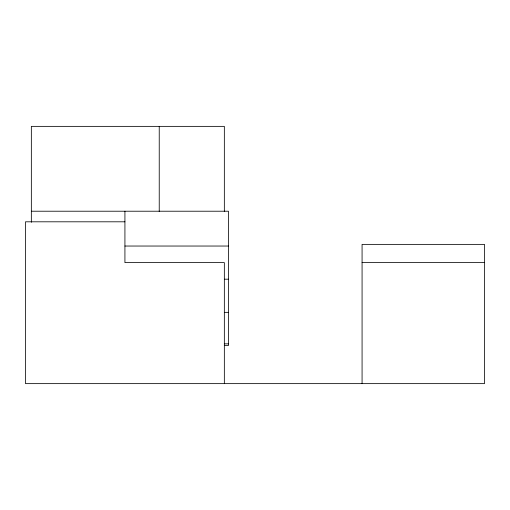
<?xml version="1.0" encoding="UTF-8"?>
<svg xmlns="http://www.w3.org/2000/svg" width="510" height="510" viewBox="0 0 510 510"><rect width="100%" height="100%" fill="white"/><g stroke="black" fill="none" stroke-linecap="round" stroke-linejoin="round"><path stroke-width="0.76" d="M31.346 211.216L228.474 211.216L228.474 345.506L224.489 345.506M124.924 221.805L25.5 221.805L25.5 383.635L484.5 383.635L484.5 244.373L362.075 244.373L362.075 383.635M124.924 246.037L228.474 246.037M362.075 262.612L484.5 262.612M224.489 279.193L228.474 279.193M224.489 312.349L228.474 312.349M224.515 343.848L228.474 343.848M224.343 211.593L224.343 126.365L31.346 126.365L31.346 222.296M224.343 383.635L224.343 262.612L124.924 262.612L124.924 211.216M159.235 126.365L159.235 211.593"/></g></svg>
